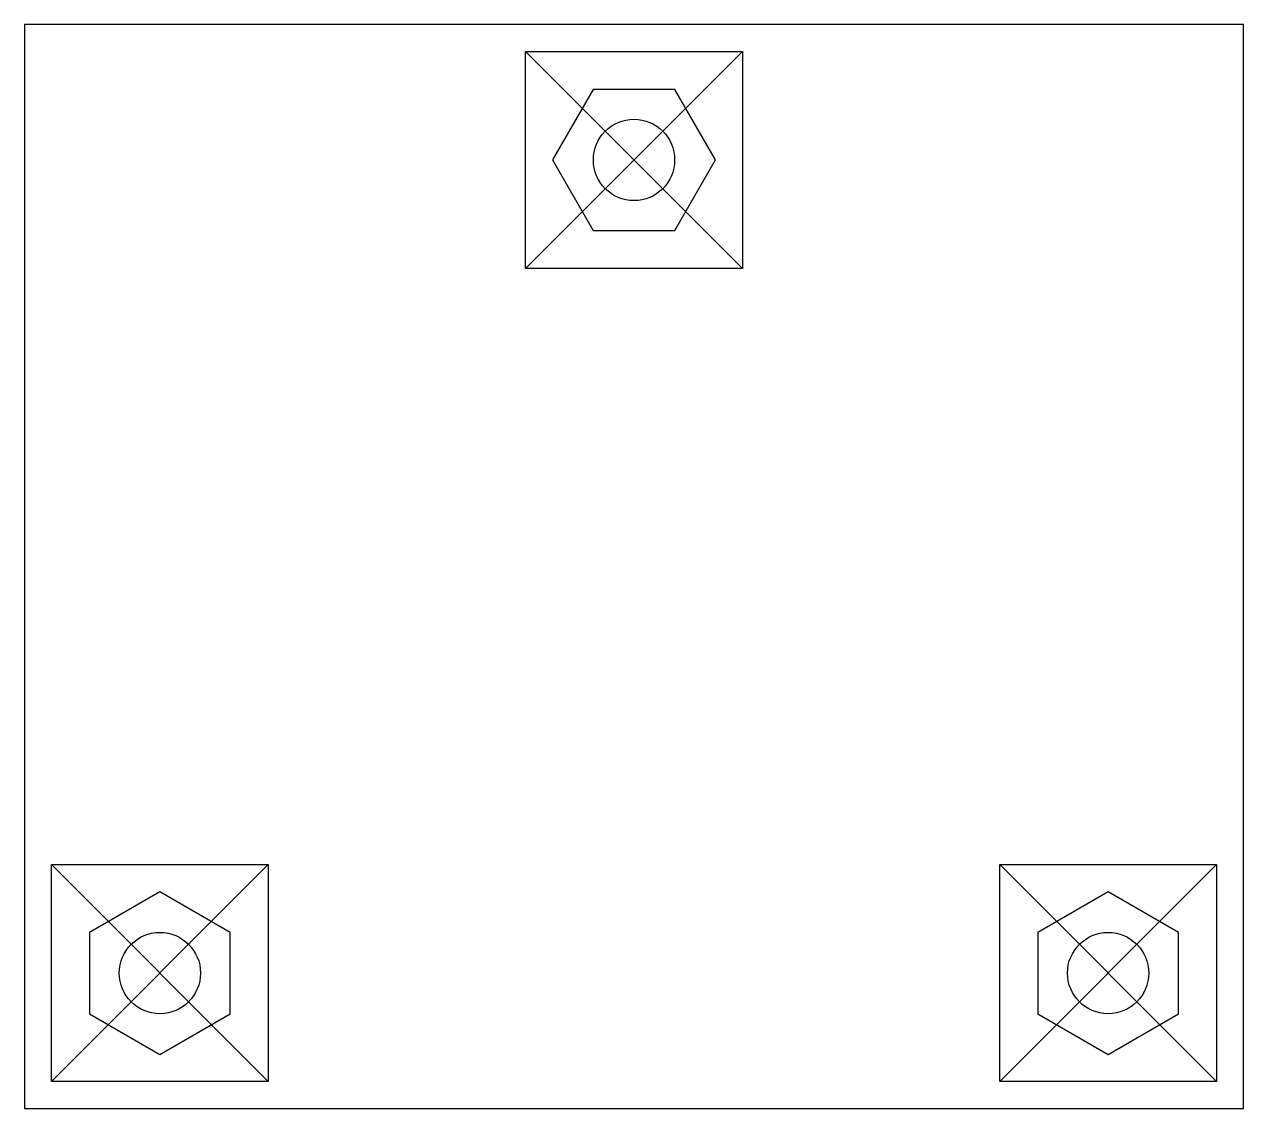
# Model space of a CAD drawing. Header units: millimetres. Extents: x 0 to 45, y 0 to 40.
import ezdxf

# ---------------------------------------------------------------- set-up
doc = ezdxf.new("R2010")
doc.units = ezdxf.units.MM
doc.layers.get('0').update_dxf_attribs({"linetype": 'CONTINUOUS'})

msp = doc.modelspace()

# ---------------------------------------------------------------- linework, layer by layer
for p, q in [((26.5, 31), (18.5, 39)), ((18.5, 31), (26.5, 39)), ((9, 1), (1, 9)), ((1, 1), (9, 9)), ((44, 1), (36, 9)), ((36, 1), (44, 9))]:
    msp.add_line(p, q)
for points in [[(0, 0), (45, 0), (45, 40), (0, 40)], [(26.5, 31), (18.5, 31), (18.5, 39), (26.5, 39)], [(24.001, 32.4), (25.502, 35), (24.001, 37.6), (20.999, 37.6), (19.498, 35), (20.999, 32.4)], [(9, 1), (1, 1), (1, 9), (9, 9)], [(44, 1), (36, 1), (36, 9), (44, 9)], [(5, 1.998), (7.6, 3.499), (7.6, 6.501), (5, 8.002), (2.4, 6.501), (2.4, 3.499)], [(37.4, 3.499), (40, 1.998), (42.6, 3.499), (42.6, 6.501), (40, 8.002), (37.4, 6.501)]]:
    msp.add_lwpolyline(points, close=True)
for centre in [(22.5, 35), (5, 5), (40, 5)]:
    msp.add_circle(centre, 1.5)

doc.saveas('drawing.dxf')
